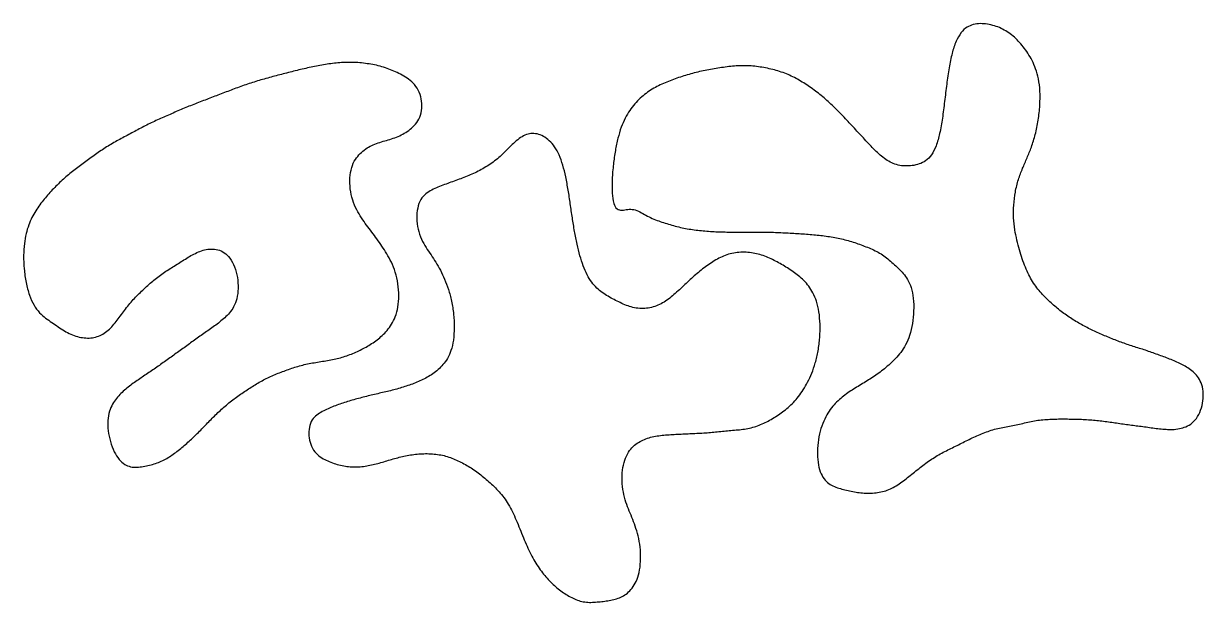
# Model space of a CAD drawing. Header units: millimetres. Extents: x 0 to 2400, y 0 to 1177.
import ezdxf

# ---------------------------------------------------------------- set-up
doc = ezdxf.new("R2010")
doc.units = ezdxf.units.MM
doc.layers.add('TABLE-TOP', color=7, linetype='Continuous')

# ---------------------------------------------------------------- blocks, each defined once
blk = doc.blocks.new('TEAL_TABLE_SET')
at = {"layer": 'TABLE-TOP'}
for points in [[(1932, 1174.9), (1946.4, 1176.8), (1960.9, 1175.6), (1975.2, 1172.4), (1988.6, 1167.2), (2001.2, 1160.2), (2012.9, 1151.6), (2023.7, 1141.4), (2033.8, 1129.7), (2043.1, 1116.6), (2051.6, 1101.9), (2059, 1085), (2064.6, 1064.9), (2067.6, 1039.7), (2067.5, 1010.8), (2064.2, 980.6), (2058.2, 951.4), (2050.3, 925.9), (2041.5, 903.8), (2032.4, 882.6), (2024, 859.7), (2017.7, 834.4), (2014.4, 807.9), (2014.1, 781.8), (2016.6, 757.8), (2020.9, 736.4), (2026, 716.8), (2031.7, 698.5), (2038, 681.5), (2045.1, 666), (2052.9, 652.1), (2061.5, 639.8), (2070.7, 628.7), (2080.3, 618.5), (2090.3, 609.1), (2100.5, 600.1), (2110.9, 591.7), (2121.6, 583.8), (2132.6, 576.4), (2143.8, 569.5), (2155.2, 563.1), (2166.8, 557.1), (2178.5, 551.5), (2190.4, 546.1), (2202.4, 541), (2214.5, 535.9), (2226.6, 531.2), (2238.9, 526.7), (2251.3, 522.4), (2263.8, 518.4), (2276.4, 514.5), (2288.8, 510.4), (2301.1, 506.1), (2313.4, 501.6), (2325.5, 497.1), (2337.5, 492.3), (2349.3, 487.3), (2360.7, 481.5), (2371.5, 474.8), (2381.5, 466.6), (2390.2, 456.3), (2396.9, 442.6), (2400, 424.6), (2398.6, 404.8), (2392.8, 385.9), (2383.1, 370.3), (2371.1, 360.3), (2358.1, 354.8), (2344.5, 352.1), (2330.9, 351.5), (2317.5, 352.3), (2303.9, 353.7), (2290.7, 355.6), (2277.3, 357.5), (2263.8, 359.1), (2250.4, 360.9), (2237, 362.7), (2223.7, 364.7), (2210.4, 366.7), (2197, 368.4), (2183.4, 370), (2169.7, 371.2), (2155.6, 372), (2141.6, 372.5), (2127.4, 372.8), (2113, 372.9), (2098.6, 372.7), (2084.4, 372.1), (2070.3, 371.1), (2056.6, 369.1), (2043.1, 366.2), (2029.4, 363.2), (2015.8, 360.5), (2002.2, 357.8), (1988.6, 355.1), (1975.2, 351.8), (1962.1, 347.6), (1949.1, 342.8), (1936.4, 337.3), (1923.9, 331.4), (1911.4, 325.2), (1899, 318.9), (1886.6, 312.9), (1874.2, 306.8), (1861.9, 300.1), (1850, 292.8), (1838.2, 284.8), (1826.7, 276.1), (1815.3, 267.2), (1804, 258.2), (1792.7, 249.2), (1781.2, 240.9), (1769.4, 233.7), (1757.1, 228.1), (1744.2, 224.4), (1730.8, 222.4), (1717.1, 221.9), (1703.5, 222.7), (1690.2, 224.5), (1677.4, 227.2), (1664.8, 230.3), (1652.5, 234.1), (1641, 239.8), (1630.9, 248.3), (1622.6, 261), (1617.1, 279.2), (1615, 301.3), (1616.2, 324.8), (1620.7, 348.1), (1627.8, 368.5), (1636.5, 385), (1646.2, 398.6), (1656.9, 409.9), (1668.1, 419.4), (1679.8, 427.8), (1691.7, 435.5), (1703.8, 442.9), (1715.9, 450.3), (1727.9, 457.9), (1739.7, 466.1), (1751.4, 475.1), (1762.8, 484.9), (1773.9, 495.8), (1784.5, 508.2), (1794.3, 523.3), (1802.5, 542.9), (1808.2, 566.7), (1810.8, 592.8), (1809.9, 618.4), (1805.6, 640), (1798.5, 656.3), (1789.5, 668.8), (1779.6, 679.3), (1769.1, 689), (1758.5, 698.3), (1747.4, 706.7), (1735.6, 713.6), (1723.1, 719.3), (1710.4, 724.5), (1697.5, 729.3), (1684.4, 733.7), (1671, 737.5), (1657.2, 740.7), (1643.2, 743.1), (1629, 745.2), (1614.6, 746.9), (1600.1, 748.3), (1585.2, 749.4), (1570.5, 750.3), (1555.7, 751.1), (1540.8, 751.9), (1525.9, 752.5), (1510.8, 752.9), (1495.6, 752.9), (1480.4, 752.9), (1465.2, 752.9), (1450, 752.9), (1434.8, 753), (1419.6, 753.3), (1404.7, 753.9), (1389.9, 754.9), (1375.3, 756.3), (1360.9, 758.1), (1346.6, 760.4), (1332.7, 763.4), (1318.9, 767.1), (1305.4, 771.1), (1292, 775.6), (1278.9, 780.8), (1266.2, 787.1), (1253.7, 793.9), (1241.2, 798.7), (1229, 799.1), (1217.3, 797.5), (1207.4, 800.3), (1200.8, 811.1), (1197.5, 831.8), (1197.4, 860.6), (1199.9, 890.9), (1203.9, 918.9), (1209.2, 944), (1215.8, 966), (1223.9, 984.6), (1233.2, 1000.3), (1243.5, 1013.7), (1254.6, 1025.2), (1266.4, 1035), (1278.8, 1043.4), (1291.8, 1050.6), (1305.1, 1056.6), (1318.8, 1062.1), (1332.6, 1067.1), (1346.7, 1071.6), (1360.9, 1075.7), (1375.4, 1079.3), (1390.1, 1082.3), (1404.9, 1084.9), (1419.9, 1087.4), (1434.9, 1089.4), (1449.9, 1090.8), (1464.9, 1091.3), (1479.9, 1090.8), (1494.8, 1089.1), (1509.6, 1086.7), (1524, 1083.5), (1538.1, 1079.5), (1551.8, 1074.6), (1565, 1068.7), (1577.7, 1061.8), (1590.1, 1054.2), (1602.2, 1046.1), (1614.1, 1037.4), (1625.7, 1028.1), (1636.9, 1018.4), (1647.9, 1008.1), (1658.7, 997.3), (1669.4, 986.3), (1679.9, 975.3), (1690.3, 964), (1700.7, 952.8), (1711.1, 941.6), (1721.5, 930.5), (1731.9, 919.7), (1742.7, 909.6), (1754.1, 900.7), (1766.2, 893.7), (1779.4, 889.2), (1793.3, 887.4), (1807.7, 888.1), (1821.9, 891.4), (1835.2, 898), (1846.8, 909.8), (1856.3, 928.2), (1863.6, 953.5), (1869.2, 984.4), (1873.7, 1018.8), (1878, 1053.8), (1883, 1087), (1889.1, 1116.7), (1897.2, 1140.9), (1907.4, 1158.5), (1919.4, 1169.6), (1932, 1174.9)], [(650.4, 1097.8), (665.2, 1098.1), (680.1, 1097.5), (695.3, 1095.9), (710.4, 1093.6), (725.2, 1090.3), (739.5, 1085.8), (753.4, 1080.3), (767, 1073.8), (780.1, 1066), (792.4, 1056.1), (802.8, 1041.6), (809, 1023.7), (810.1, 1004.7), (805.9, 986.6), (797.3, 972.2), (786.4, 962), (774.5, 953.9), (761.8, 947.5), (748.5, 942.6), (734.8, 938.5), (721.2, 934.3), (708.1, 929.1), (696, 922), (684.9, 912.6), (675, 900.7), (667.5, 884.3), (663.8, 863.5), (664.6, 840.7), (669.5, 818.1), (677.7, 798.1), (687.5, 781.7), (697.8, 767.1), (708.3, 753.1), (718.7, 738.9), (728.9, 724.3), (738.8, 708.8), (748.1, 691.7), (756.1, 671.3), (761.5, 647.7), (763.3, 623.6), (761.4, 600.5), (756.1, 580.7), (748.4, 565.5), (739.5, 553.1), (729.6, 542.6), (719.1, 533.8), (708, 526.1), (696.6, 519.2), (684.9, 513), (672.9, 507.4), (660.5, 502.5), (647.9, 498.3), (634.9, 495), (621.4, 492.4), (607.9, 490.1), (594.3, 487.9), (580.8, 485.5), (567.7, 482.5), (554.8, 478.9), (542.2, 474.8), (529.8, 470.4), (517.6, 465.7), (505.5, 460.7), (493.7, 455.2), (482.3, 449.1), (471.1, 442.5), (460.1, 435.6), (449.2, 428.5), (438.5, 421.1), (428, 413.5), (417.7, 405.4), (407.6, 397), (397.8, 388.1), (388.3, 378.9), (378.9, 369.5), (369.5, 359.9), (360.2, 350.4), (350.9, 341), (341.4, 331.9), (331.8, 323.2), (322, 314.8), (312, 306.9), (301.8, 299.5), (291.1, 292.8), (280.1, 287), (268.4, 282.4), (256.1, 279), (243.3, 276.4), (230.4, 274.7), (217.6, 275.7), (205.7, 280.6), (194.5, 290.5), (184.4, 306.3), (176.6, 327), (172.1, 348.9), (171.4, 370), (174.6, 388.6), (181, 403.1), (189, 414.8), (198, 424.7), (207.7, 433.4), (217.8, 441.5), (228.2, 449.1), (238.8, 456.4), (249.4, 463.6), (260.1, 470.8), (270.8, 478.2), (281.4, 485.6), (292, 493.1), (302.6, 500.7), (313.2, 508.3), (323.8, 515.9), (334.5, 523.7), (345.1, 531.4), (355.8, 539), (366.5, 546.7), (377.3, 554.3), (388.1, 562), (398.8, 570), (409.1, 578.7), (418.8, 588.6), (427.3, 600.9), (433.6, 617.4), (436.3, 638.3), (434.8, 660.7), (429.1, 682.2), (419.7, 699.8), (408, 711), (395, 716.9), (381.6, 718.5), (368.2, 716.8), (355.5, 712.5), (343.4, 706.6), (331.9, 699.9), (320.5, 692.8), (309.2, 685.6), (297.9, 678.6), (286.7, 671.3), (275.8, 663.6), (265.2, 655.3), (254.9, 646.6), (244.9, 637.4), (235.1, 627.9), (225.5, 618.1), (216.3, 607.6), (207.4, 596.5), (198.8, 585), (190.2, 573.6), (181.4, 562.8), (171.9, 553.2), (161.3, 545.6), (149.5, 540.3), (136.6, 537.7), (123.1, 537.8), (109.5, 540.4), (95.9, 545.3), (82.9, 552.2), (70.1, 560.5), (57.4, 569.2), (44.8, 578.2), (32.5, 589), (21.3, 604), (11.9, 624.6), (5, 650.2), (1.1, 678.4), (0, 705.7), (1.5, 729.6), (5.1, 750), (10.4, 767.4), (17, 782.7), (24.6, 796.2), (33, 808.6), (41.9, 820), (51.2, 830.8), (60.8, 841.2), (70.7, 851.1), (80.8, 860.6), (91.3, 869.6), (102, 878.1), (112.9, 886.5), (123.9, 894.7), (134.9, 902.8), (146.1, 910.8), (157.4, 918.6), (168.9, 926), (180.7, 933.1), (192.6, 939.9), (204.7, 946.4), (216.8, 952.9), (229, 959.4), (241.2, 965.9), (253.5, 972.2), (266, 978.1), (278.7, 983.9), (291.4, 989.5), (304.2, 995.1), (317, 1000.6), (329.9, 1006), (342.9, 1011.3), (355.9, 1016.4), (369.1, 1021.5), (382.3, 1026.6), (395.4, 1031.6), (408.7, 1036.6), (421.9, 1041.6), (435.2, 1046.6), (448.5, 1051.4), (462.1, 1055.9), (475.8, 1060.2), (489.6, 1064.2), (503.5, 1068.1), (517.5, 1071.8), (531.6, 1075.4), (545.6, 1079), (559.7, 1082.6), (574, 1085.9), (588.3, 1089), (602.9, 1091.9), (617.6, 1094.3), (632.2, 1096.3), (646.7, 1097.6), (650.4, 1097.8)], [(1031.7, 953.2), (1044.7, 952.5), (1057.4, 947.6), (1069.5, 938.8), (1080.2, 926.2), (1089.4, 909.7), (1096.9, 889.1), (1102.9, 865.1), (1107.9, 838.4), (1112.2, 810.2), (1116.4, 781.9), (1120.9, 754.4), (1125.9, 728.5), (1131.8, 704.9), (1138.7, 684.1), (1146.6, 666.1), (1155.7, 651.1), (1166, 639.2), (1177.2, 629.9), (1189.1, 622.3), (1201.4, 615.6), (1213.8, 609.5), (1226.5, 603.9), (1239.6, 599.8), (1253.4, 597.6), (1267.2, 597.9), (1280.8, 600.6), (1293.7, 605.5), (1305.9, 612.4), (1317.4, 621), (1328.6, 630.6), (1339.5, 640.8), (1350.5, 651.2), (1361.6, 661.3), (1372.9, 671), (1384.4, 680.1), (1396.2, 688.6), (1408.3, 696.3), (1420.9, 702.8), (1434.2, 707.8), (1448.2, 710.9), (1462.6, 712), (1477.1, 711.2), (1491.2, 708.8), (1504.7, 705), (1517.5, 699.8), (1529.9, 693.8), (1542, 687.2), (1553.9, 680), (1565.5, 672.4), (1576.7, 664), (1587.4, 654.4), (1597.2, 643), (1605.9, 629.3), (1613, 612.2), (1618, 590.8), (1620.3, 565.4), (1619.7, 538.2), (1616.3, 511.3), (1610.6, 486.7), (1603.4, 465.8), (1595.1, 447.9), (1586.1, 432.3), (1576.4, 418.5), (1566.2, 406.6), (1555.4, 396.3), (1544.1, 387.3), (1532.6, 379.3), (1520.8, 372), (1508.7, 365.5), (1496.3, 360.1), (1483.5, 355.9), (1470.2, 352.9), (1456.5, 351.1), (1442.5, 349.9), (1428.6, 348.7), (1414.7, 347.3), (1400.9, 346), (1387.1, 344.7), (1372.9, 343.9), (1358.8, 343.2), (1344.7, 342.6), (1330.6, 341.9), (1316.6, 341.1), (1302.7, 340), (1289, 338.3), (1275.7, 335.6), (1263.1, 331.4), (1251.2, 325.3), (1240.2, 317), (1230.6, 305.4), (1223, 289.2), (1218.5, 268.8), (1217.6, 246.6), (1220.2, 224.2), (1225.5, 203.5), (1232.3, 185.6), (1239.3, 168.4), (1245.8, 150.3), (1251.4, 129.7), (1254.8, 106.4), (1255.1, 82.8), (1252.2, 60.9), (1246.2, 42.4), (1237.9, 28.9), (1228.3, 18.8), (1217.8, 11.7), (1206.5, 7.2), (1194.6, 4.3), (1182.3, 2.3), (1169.9, 1), (1157.3, 0), (1144.9, 0.3), (1132.6, 2.6), (1120.8, 6.9), (1109.4, 12.6), (1098.4, 19.5), (1087.7, 27.4), (1077.5, 36.3), (1067.5, 46.1), (1058, 57.1), (1048.8, 69.3), (1040.1, 82.8), (1031.9, 97.8), (1024.2, 114.1), (1016.8, 131.4), (1009.5, 149.3), (1002.2, 167.1), (994.4, 184), (986.1, 199.4), (977, 213), (967.3, 224.9), (957.1, 235.5), (946.5, 245.3), (935.7, 254.6), (924.7, 263.3), (913.4, 271.3), (901.7, 278.5), (889.8, 284.9), (877.5, 290.6), (865, 295.4), (852, 299), (838.5, 301.2), (824.6, 302.3), (810.7, 302.1), (797, 301), (783.6, 299.1), (770.6, 296.5), (757.9, 293.2), (745.4, 289.7), (732.9, 286), (720.4, 282.4), (707.7, 279.3), (694.7, 276.8), (681.4, 275.4), (668, 275.4), (654.5, 276.9), (641.2, 279.7), (628.3, 283.7), (615.7, 288.8), (603.6, 295.8), (592.5, 306.1), (584.2, 321.5), (580.3, 338.8), (581.3, 355.9), (587.2, 370.9), (596.6, 380.9), (607.6, 387.9), (619.3, 393.5), (631.3, 398.6), (643.5, 403.1), (656, 407.2), (668.6, 411.1), (681.4, 414.6), (694.3, 418), (707.3, 421.2), (720.4, 424.3), (733.5, 427.3), (746.5, 430.4), (759.4, 433.8), (772.2, 437.6), (784.8, 441.7), (797.2, 446.3), (809.4, 451.5), (821.1, 457.7), (832.4, 464.8), (843.2, 473.2), (853.2, 483.3), (862.1, 495.8), (869.4, 511.9), (874.3, 533.3), (876, 558.6), (874.7, 585.8), (870.5, 612.6), (864.1, 636.5), (856.4, 657.1), (847.8, 675.2), (838.5, 691.5), (828.8, 706.6), (818.9, 721.6), (809.6, 738.4), (802.7, 759.2), (799.9, 781), (801.7, 801.8), (808.3, 819.4), (818.4, 830.9), (830.3, 838.5), (843, 844.3), (856.1, 849.4), (869.4, 854.2), (882.6, 859), (895.8, 864), (908.8, 869.3), (921.7, 875.1), (934.2, 881.7), (946.4, 889.1), (958.2, 897.5), (969.5, 906.9), (980.5, 917.3), (991.3, 928.1), (1002.4, 938.5), (1014, 946.9), (1026.3, 952.2), (1031.7, 953.2)]]:
    blk.add_spline(points, degree=3, dxfattribs=at)

msp = doc.modelspace()

# ---------------------------------------------------------------- block references
msp.add_blockref('TEAL_TABLE_SET', (0, 0))

doc.saveas('drawing.dxf')
